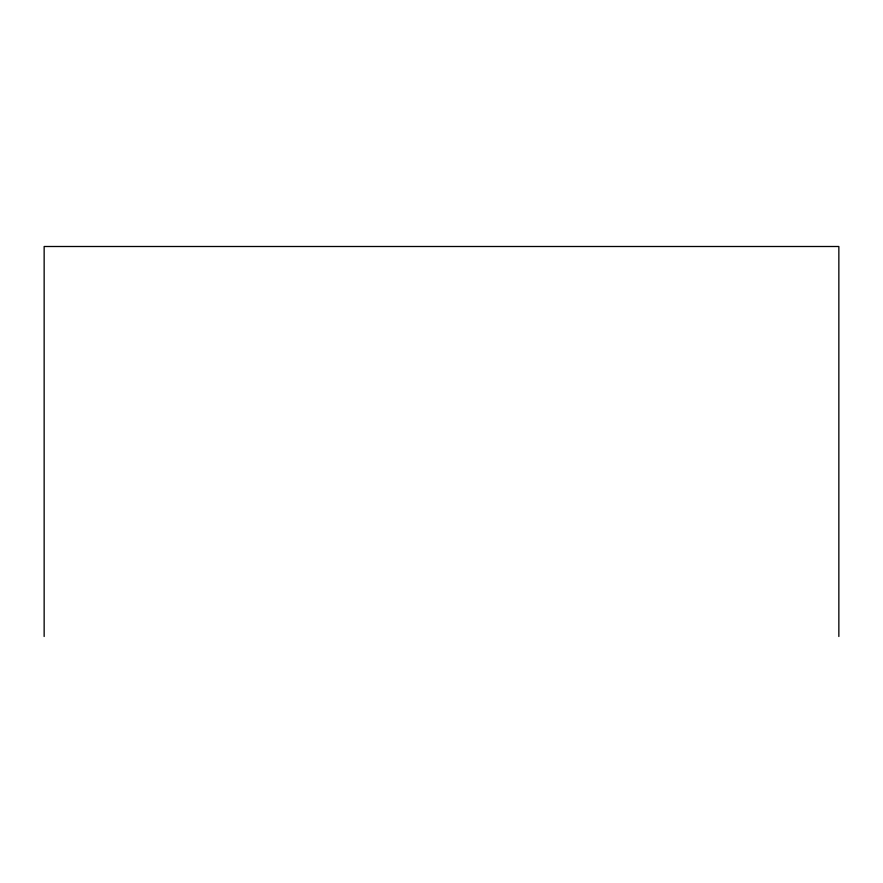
<?xml version="1.0" encoding="UTF-8"?>
<svg xmlns="http://www.w3.org/2000/svg" width="883" height="883" viewBox="0 0 883 883"><rect width="100%" height="100%" fill="white"/><g stroke="black" fill="none" stroke-linecap="round" stroke-linejoin="round"><path stroke-width="1.32" d="M838.85 636.5L838.85 246.5L44.15 246.5L44.15 636.5"/></g></svg>
